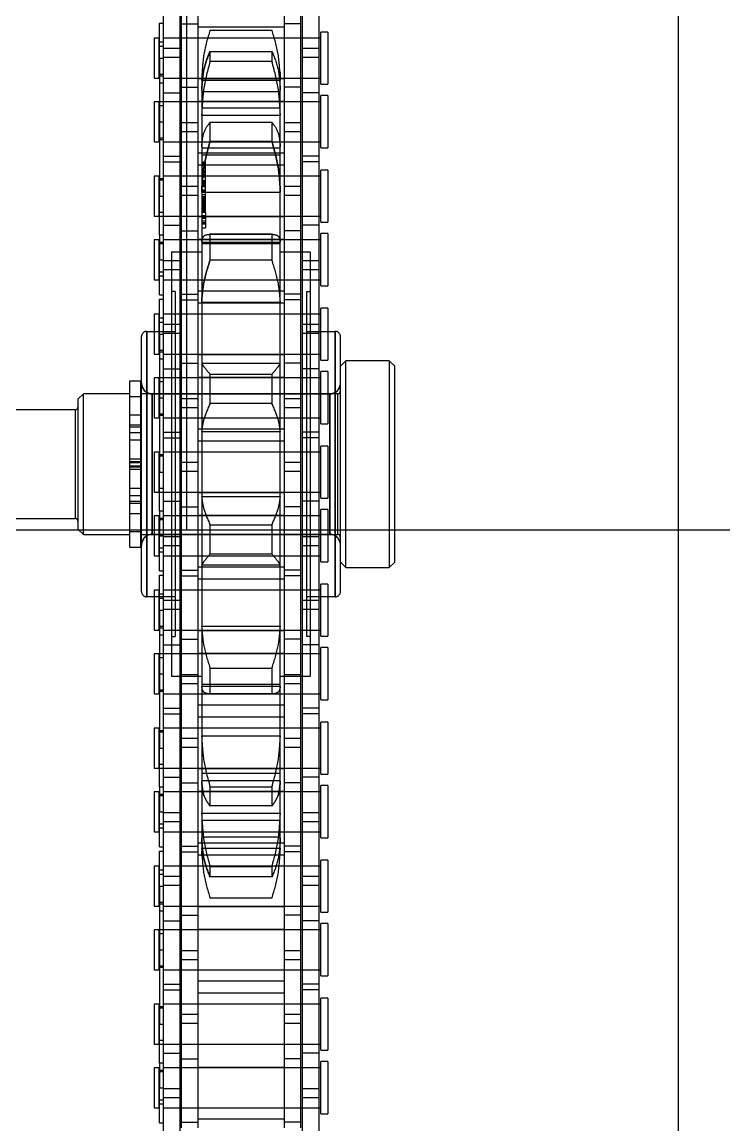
# Model space of a CAD drawing. Header units: metres. Extents: x 0 to 63075, y 0 to 44550.
# Drawn here: x 14115.2 to 14179.8, y 27568.7 to 27670.2 of the extents above; entities that cross this region are included whole.
import ezdxf

# ---------------------------------------------------------------- set-up
doc = ezdxf.new("R2010")
doc.units = ezdxf.units.M
doc.header["$LTSCALE"] = 75
doc.linetypes.add('HIDDEN2', pattern=[4.7625, 3.175, -1.5875])
for name, color, linetype in [('SDM', 7, 'Continuous'), ('SL1', 8, 'Continuous'), ('SL4', 4, 'Continuous'), ('ST1', 7, 'HIDDEN2')]:
    doc.layers.add(name, color=color, linetype=linetype)

# ---------------------------------------------------------------- blocks, each defined once
blk = doc.blocks.new('A$Cf5d57027')
at = {"layer": 'SL1'}
for p, q in [((5870.85, 5210.5), (5870.85, 5120.62)), ((5956.95, 5120.62), (5403.85, 5120.62))]:
    blk.add_line(p, q, dxfattribs=at)
blk = doc.blocks.new('A$Ca53c419a')
at = {"layer": 'SL4'}
blk.add_line((1009.76, 420.77), (2334.74, 420.77), dxfattribs=at)
at = {"layer": 'ST1'}
for p, q in [((1223.92, 490.5), (1223.92, 476.25)), ((1233.92, 476.25), (1233.92, 490.5)), ((1233.92, 476.25), (1223.97, 476.25)), ((1222.94, 476), (1222.44, 475.5)), ((1222.44, 475.5), (1235.39, 475.5)), ((1222.44, 475.5), (1222.44, 471.25)), ((1234.89, 476), (1222.94, 476)), ((1235.39, 475.5), (1234.89, 476)), ((1235.39, 471.25), (1235.39, 475.5)), ((1236.56, 471.25), (1221.28, 471.25)), ((1221.28, 471.25), (1221.28, 470.25)), ((1222.72, 471.25), (1222.72, 470.15)), ((1222.72, 471.25), (1222.72, 470.25)), ((1224.37, 471.25), (1224.37, 470.25)), ((1225.32, 471.25), (1225.32, 470.25)), ((1225.5, 471.25), (1225.5, 470.25)), ((1226.02, 471.25), (1226.02, 470.25)), ((1226.72, 471.25), (1226.72, 470.25)), ((1228.42, 470.25), (1228.42, 471.25)), ((1228.67, 471.25), (1228.67, 470.25)), ((1228.76, 471.25), (1228.76, 470.25)), ((1229.08, 471.25), (1229.08, 470.25)), ((1229.17, 471.25), (1229.17, 470.25)), ((1229.42, 471.25), (1229.42, 470.25)), ((1231.12, 470.25), (1231.12, 471.25)), ((1231.82, 471.25), (1231.82, 470.25)), ((1232.34, 471.25), (1232.34, 470.25)), ((1232.52, 471.25), (1232.52, 470.25)), ((1233.47, 471.25), (1233.47, 470.25)), ((1235.12, 470.15), (1235.12, 471.25)), ((1235.12, 470.25), (1235.12, 471.25)), ((1236.56, 470.25), (1236.56, 471.25)), ((1217.19, 470.15), (1240.65, 470.15)), ((1236.56, 470.25), (1221.28, 470.25)), ((1222.44, 470.15), (1222.44, 452.11)), ((1235.39, 452.11), (1235.39, 470.15)), ((1173.37, 469), (1169.68, 469)), ((1169.68, 469), (1169.68, 468.53)), ((1173.37, 468.53), (1173.37, 469)), ((1179.22, 469), (1175.53, 469)), ((1175.53, 469), (1175.53, 468.53)), ((1179.22, 468.53), (1179.22, 469)), ((1186.07, 469), (1182.38, 469)), ((1182.38, 469), (1182.38, 468.53)), ((1186.07, 468.53), (1186.07, 469)), ((1191.92, 469), (1188.23, 469)), ((1188.23, 469), (1188.23, 468.53)), ((1191.92, 468.53), (1191.92, 469)), ((1198.77, 469), (1195.08, 469)), ((1195.08, 469), (1195.08, 468.53)), ((1198.77, 468.53), (1198.77, 469)), ((1204.62, 469), (1200.93, 469)), ((1200.93, 469), (1200.93, 468.53)), ((1204.62, 468.53), (1204.62, 469)), ((1211.47, 469), (1207.78, 469)), ((1207.78, 469), (1207.78, 468.53)), ((1211.47, 468.53), (1211.47, 469)), ((1217.32, 469), (1213.63, 469)), ((1213.63, 469), (1213.63, 468.53)), ((1216.7, 467.06), (1216.7, 469.66)), ((1216.7, 469.66), (1241.13, 469.66)), ((1241.13, 469.66), (1216.7, 469.66)), ((1217.32, 468.53), (1217.32, 469)), ((1224.17, 469), (1220.48, 469)), ((1220.48, 469), (1220.48, 468.53)), ((1222.44, 469.17), (1222.44, 452.83)), ((1235.37, 469.17), (1222.47, 469.17)), ((1222.47, 469.17), (1222.47, 452.83)), ((1222.47, 469.17), (1235.37, 469.17)), ((1224.17, 468.53), (1224.17, 469)), ((1230.02, 469), (1226.33, 469)), ((1226.33, 469), (1226.33, 468.53)), ((1230.02, 468.53), (1230.02, 469)), ((1236.87, 469), (1233.18, 469)), ((1233.18, 469), (1233.18, 468.53)), ((1235.37, 452.83), (1235.37, 469.17)), ((1235.39, 452.83), (1235.39, 469.17)), ((1236.87, 468.53), (1236.87, 469)), ((1242.72, 469), (1239.03, 469)), ((1239.03, 469), (1239.03, 468.53)), ((1241.13, 469.66), (1241.13, 467.06)), ((1242.72, 468.53), (1242.72, 469)), ((1249.57, 469), (1245.88, 469)), ((1245.88, 469), (1245.88, 468.53)), ((1249.57, 468.53), (1249.57, 469)), ((1255.42, 469), (1251.73, 469)), ((1251.73, 469), (1251.73, 468.53)), ((1255.42, 468.53), (1255.42, 469)), ((1262.27, 469), (1258.58, 469)), ((1258.58, 469), (1258.58, 468.53)), ((1262.27, 468.53), (1262.27, 469)), ((1268.12, 469), (1264.43, 469)), ((1264.43, 469), (1264.43, 468.53)), ((1268.12, 468.53), (1268.12, 469)), ((1170.6, 468.16), (1161.5, 468.16)), ((1168.3, 468.49), (1168.3, 468.16)), ((1168.3, 468.49), (1171.53, 468.49)), ((1169.68, 468.53), (1173.37, 468.53)), ((1169.68, 468.16), (1169.68, 466.64)), ((1169.68, 468.16), (1169.68, 453.66)), ((1170.05, 468.53), (1170.05, 468.16)), ((1170.42, 468.49), (1170.42, 468.16)), ((1171.46, 468.16), (1170.6, 468.16)), ((1170.6, 466.64), (1170.6, 468.16)), ((1180.55, 468.16), (1171.46, 468.16)), ((1171.46, 468.16), (1171.46, 466.64)), ((1171.53, 468.49), (1171.53, 468.16)), ((1173.82, 468.49), (1171.53, 468.49)), ((1173, 468.16), (1173, 468.53)), ((1173.15, 468.49), (1173.15, 468.16)), ((1173.37, 466.64), (1173.37, 468.16)), ((1173.37, 453.66), (1173.37, 468.16)), ((1173.82, 468.49), (1177.38, 468.49)), ((1173.82, 468.49), (1173.82, 468.16)), ((1174.7, 468.16), (1174.7, 466.64)), ((1175.53, 468.53), (1179.22, 468.53)), ((1175.53, 468.49), (1175.53, 466.64)), ((1175.53, 468.16), (1175.53, 453.66)), ((1175.9, 468.53), (1175.9, 468.16)), ((1177.38, 468.49), (1177.38, 468.16)), ((1190.08, 468.49), (1177.38, 468.49)), ((1178.85, 468.16), (1178.85, 468.53)), ((1179, 468.49), (1179, 468.16)), ((1179.22, 466.64), (1179.22, 468.16)), ((1179.22, 453.66), (1179.22, 468.16)), ((1180.55, 468.16), (1180.55, 466.64)), ((1186.9, 468.16), (1180.55, 468.16)), ((1181.05, 468.16), (1181.05, 466.64)), ((1182.38, 468.53), (1186.07, 468.53)), ((1182.38, 468.16), (1182.38, 466.64)), ((1182.38, 468.16), (1182.38, 453.66)), ((1182.61, 468.49), (1182.61, 468.16)), ((1182.75, 468.53), (1182.75, 468.16)), ((1184.23, 468.49), (1184.23, 468.16)), ((1185.7, 468.16), (1185.7, 468.53)), ((1186.07, 466.64), (1186.07, 468.49)), ((1186.07, 453.66), (1186.07, 468.16)), ((1186.9, 468.16), (1186.9, 466.64)), ((1196, 468.16), (1186.9, 468.16)), ((1187.78, 468.16), (1187.78, 468.49)), ((1188.23, 468.53), (1191.92, 468.53)), ((1188.23, 468.16), (1188.23, 466.64)), ((1188.23, 468.16), (1188.23, 453.66)), ((1188.46, 468.49), (1188.46, 468.16)), ((1188.6, 468.53), (1188.6, 468.16)), ((1190.08, 468.49), (1190.08, 468.16)), ((1190.08, 468.49), (1193.31, 468.49)), ((1190.15, 466.64), (1190.15, 468.16)), ((1191.01, 468.16), (1191.01, 466.64)), ((1191.18, 468.49), (1191.18, 468.16)), ((1191.55, 468.16), (1191.55, 468.53)), ((1191.92, 466.64), (1191.92, 468.16)), ((1191.92, 453.66), (1191.92, 468.16)), ((1193.31, 468.49), (1193.31, 468.16)), ((1193.7, 468.49), (1193.7, 468.16)), ((1193.7, 468.49), (1196.93, 468.49)), ((1195.08, 468.53), (1198.77, 468.53)), ((1195.08, 468.16), (1195.08, 466.64)), ((1195.08, 468.16), (1195.08, 453.66)), ((1195.45, 468.53), (1195.45, 468.16)), ((1195.82, 468.49), (1195.82, 468.16)), ((1196.86, 468.16), (1196, 468.16)), ((1196, 466.64), (1196, 468.16)), ((1205.95, 468.16), (1196.86, 468.16)), ((1196.86, 468.16), (1196.86, 466.64)), ((1196.93, 468.49), (1196.93, 468.16)), ((1199.22, 468.49), (1196.93, 468.49)), ((1198.4, 468.16), (1198.4, 468.53)), ((1198.55, 468.49), (1198.55, 468.16)), ((1198.77, 466.64), (1198.77, 468.16)), ((1198.77, 453.66), (1198.77, 468.16)), ((1199.22, 468.49), (1202.78, 468.49)), ((1199.22, 468.49), (1199.22, 468.16)), ((1200.1, 468.16), (1200.1, 466.64)), ((1200.93, 468.53), (1204.62, 468.53)), ((1200.93, 468.49), (1200.93, 466.64)), ((1200.93, 468.16), (1200.93, 453.66)), ((1201.3, 468.53), (1201.3, 468.16)), ((1202.78, 468.49), (1202.78, 468.16)), ((1215.48, 468.49), (1202.78, 468.49)), ((1204.25, 468.16), (1204.25, 468.53)), ((1204.4, 468.49), (1204.4, 468.16)), ((1204.62, 466.64), (1204.62, 468.16)), ((1204.62, 453.66), (1204.62, 468.16)), ((1205.95, 468.16), (1205.95, 466.64)), ((1212.3, 468.16), (1205.95, 468.16)), ((1206.45, 468.16), (1206.45, 466.64)), ((1207.78, 468.53), (1211.47, 468.53)), ((1207.78, 468.16), (1207.78, 466.64)), ((1207.78, 468.16), (1207.78, 453.66)), ((1208.01, 468.49), (1208.01, 468.16)), ((1208.15, 468.53), (1208.15, 468.16)), ((1209.63, 468.49), (1209.63, 468.16)), ((1211.1, 468.16), (1211.1, 468.53)), ((1211.47, 466.64), (1211.47, 468.49)), ((1211.47, 453.66), (1211.47, 468.16)), ((1212.3, 468.16), (1212.3, 466.64)), ((1221.4, 468.16), (1212.3, 468.16)), ((1213.18, 468.16), (1213.18, 468.49)), ((1213.63, 468.53), (1217.32, 468.53)), ((1213.63, 468.16), (1213.63, 466.64)), ((1213.63, 468.16), (1213.63, 453.66)), ((1213.86, 468.49), (1213.86, 468.16)), ((1214, 468.53), (1214, 468.16)), ((1215.48, 468.49), (1215.48, 468.16)), ((1215.48, 468.49), (1218.71, 468.49)), ((1215.55, 466.64), (1215.55, 468.16)), ((1216.41, 468.16), (1216.41, 466.64)), ((1216.58, 468.49), (1216.58, 468.16)), ((1216.95, 468.16), (1216.95, 468.53)), ((1217.32, 466.64), (1217.32, 468.16)), ((1217.32, 453.66), (1217.32, 468.16)), ((1218.71, 468.49), (1218.71, 468.16)), ((1219.1, 468.49), (1219.1, 468.16)), ((1219.1, 468.49), (1222.33, 468.49)), ((1220.48, 468.53), (1224.17, 468.53)), ((1220.48, 468.16), (1220.48, 466.64)), ((1220.48, 468.16), (1220.48, 453.66)), ((1220.85, 468.53), (1220.85, 468.16)), ((1221.22, 468.49), (1221.22, 468.16)), ((1222.26, 468.16), (1221.4, 468.16)), ((1221.4, 466.64), (1221.4, 468.16)), ((1231.35, 468.16), (1222.26, 468.16)), ((1222.26, 468.16), (1222.26, 466.64)), ((1222.33, 468.49), (1222.33, 468.16)), ((1224.62, 468.49), (1222.33, 468.49)), ((1223.8, 468.16), (1223.8, 468.53)), ((1223.95, 468.49), (1223.95, 468.16)), ((1224.17, 466.64), (1224.17, 468.16)), ((1224.17, 453.66), (1224.17, 468.16)), ((1224.62, 468.49), (1228.18, 468.49)), ((1224.62, 468.49), (1224.62, 468.16)), ((1225.5, 468.16), (1225.5, 466.64)), ((1226.33, 468.53), (1230.02, 468.53)), ((1226.33, 468.49), (1226.33, 466.64)), ((1226.33, 468.16), (1226.33, 453.66)), ((1226.7, 468.53), (1226.7, 468.16)), ((1228.18, 468.49), (1228.18, 468.16)), ((1240.88, 468.49), (1228.18, 468.49)), ((1229.65, 468.16), (1229.65, 468.53)), ((1229.8, 468.49), (1229.8, 468.16)), ((1230.02, 466.64), (1230.02, 468.16)), ((1230.02, 453.66), (1230.02, 468.16)), ((1231.35, 468.16), (1231.35, 466.64)), ((1237.7, 468.16), (1231.35, 468.16)), ((1231.85, 468.16), (1231.85, 466.64)), ((1233.18, 468.53), (1236.87, 468.53)), ((1233.18, 468.16), (1233.18, 466.64)), ((1233.18, 468.16), (1233.18, 453.66)), ((1233.41, 468.49), (1233.41, 468.16)), ((1233.55, 468.53), (1233.55, 468.16)), ((1235.03, 468.49), (1235.03, 468.16)), ((1236.5, 468.16), (1236.5, 468.53)), ((1236.87, 466.64), (1236.87, 468.49)), ((1236.87, 453.66), (1236.87, 468.16)), ((1237.7, 468.16), (1237.7, 466.64)), ((1246.8, 468.16), (1237.7, 468.16)), ((1238.58, 468.16), (1238.58, 468.49)), ((1239.03, 468.53), (1242.72, 468.53)), ((1239.03, 468.16), (1239.03, 466.64)), ((1239.03, 468.16), (1239.03, 453.66)), ((1239.26, 468.49), (1239.26, 468.16)), ((1239.4, 468.53), (1239.4, 468.16)), ((1240.88, 468.49), (1240.88, 468.16)), ((1240.88, 468.49), (1244.11, 468.49)), ((1240.95, 466.64), (1240.95, 468.16)), ((1241.81, 468.16), (1241.81, 466.64)), ((1241.98, 468.49), (1241.98, 468.16)), ((1242.35, 468.16), (1242.35, 468.53)), ((1242.72, 466.64), (1242.72, 468.16)), ((1242.72, 453.66), (1242.72, 468.16)), ((1244.11, 468.49), (1244.11, 468.16)), ((1244.5, 468.49), (1244.5, 468.16)), ((1244.5, 468.49), (1247.73, 468.49)), ((1245.88, 468.53), (1249.57, 468.53)), ((1245.88, 468.16), (1245.88, 466.64)), ((1245.88, 468.16), (1245.88, 453.66)), ((1246.25, 468.53), (1246.25, 468.16)), ((1246.62, 468.49), (1246.62, 468.16)), ((1247.66, 468.16), (1246.8, 468.16)), ((1246.8, 466.64), (1246.8, 468.16)), ((1256.75, 468.16), (1247.66, 468.16)), ((1247.66, 468.16), (1247.66, 466.64)), ((1247.73, 468.49), (1247.73, 468.16)), ((1250.02, 468.49), (1247.73, 468.49)), ((1249.2, 468.16), (1249.2, 468.53)), ((1249.35, 468.49), (1249.35, 468.16)), ((1249.57, 466.64), (1249.57, 468.16)), ((1249.57, 453.66), (1249.57, 468.16)), ((1250.02, 468.49), (1253.58, 468.49)), ((1250.02, 468.49), (1250.02, 468.16)), ((1250.9, 468.16), (1250.9, 466.64)), ((1251.73, 468.53), (1255.42, 468.53)), ((1251.73, 468.49), (1251.73, 466.64)), ((1251.73, 468.16), (1251.73, 453.66)), ((1252.1, 468.53), (1252.1, 468.16)), ((1253.58, 468.49), (1253.58, 468.16)), ((1266.28, 468.49), (1253.58, 468.49)), ((1255.05, 468.16), (1255.05, 468.53)), ((1255.2, 468.49), (1255.2, 468.16)), ((1255.42, 466.64), (1255.42, 468.16)), ((1255.42, 453.66), (1255.42, 468.16)), ((1256.75, 468.16), (1256.75, 466.64)), ((1263.1, 468.16), (1256.75, 468.16)), ((1257.25, 468.16), (1257.25, 466.64)), ((1258.58, 468.53), (1262.27, 468.53)), ((1258.58, 468.16), (1258.58, 466.64)), ((1258.58, 468.16), (1258.58, 453.66)), ((1258.81, 468.49), (1258.81, 468.16)), ((1258.95, 468.53), (1258.95, 468.16)), ((1260.43, 468.49), (1260.43, 468.16)), ((1261.9, 468.16), (1261.9, 468.53)), ((1262.27, 466.64), (1262.27, 468.49)), ((1262.27, 453.66), (1262.27, 468.16)), ((1263.1, 468.16), (1263.1, 466.64)), ((1272.2, 468.16), (1263.1, 468.16)), ((1263.98, 468.16), (1263.98, 468.49)), ((1264.43, 468.53), (1268.12, 468.53)), ((1264.43, 468.16), (1264.43, 466.64)), ((1264.43, 468.16), (1264.43, 453.66)), ((1264.66, 468.49), (1264.66, 468.16)), ((1264.8, 468.53), (1264.8, 468.16)), ((1266.28, 468.49), (1266.28, 468.16)), ((1266.28, 468.49), (1269.51, 468.49)), ((1266.35, 466.64), (1266.35, 468.16)), ((1267.21, 468.16), (1267.21, 466.64)), ((1267.38, 468.49), (1267.38, 468.16)), ((1267.75, 468.16), (1267.75, 468.53)), ((1268.12, 466.64), (1268.12, 468.16)), ((1268.12, 453.66), (1268.12, 468.16)), ((1269.51, 468.49), (1269.51, 468.16)), ((1248.46, 467.38), (1209.38, 467.38)), ((1209.38, 464.61), (1209.38, 467.38)), ((1213.04, 467.38), (1213.04, 467.06)), ((1244.8, 467.06), (1213.04, 467.06)), ((1244.8, 467.06), (1244.8, 467.38)), ((1248.46, 467.38), (1248.46, 464.61)), ((1170.6, 466.64), (1161.5, 466.64)), ((1174.2, 466.49), (1167.85, 466.49)), ((1168.35, 466.49), (1168.35, 464.97)), ((1169.68, 466.49), (1169.68, 464.97)), ((1171.46, 466.64), (1170.6, 466.64)), ((1180.55, 466.64), (1171.46, 466.64)), ((1173.37, 464.97), (1173.37, 466.49)), ((1174.2, 466.49), (1174.2, 464.97)), ((1183.3, 466.49), (1174.2, 466.49)), ((1175.53, 466.49), (1175.53, 464.97)), ((1177.45, 464.97), (1177.45, 466.49)), ((1178.31, 466.49), (1178.31, 464.97)), ((1179.22, 464.97), (1179.22, 466.49)), ((1186.9, 466.64), (1180.55, 466.64)), ((1182.38, 466.49), (1182.38, 464.97)), ((1184.16, 466.49), (1183.3, 466.49)), ((1183.3, 464.97), (1183.3, 466.49)), ((1193.25, 466.49), (1184.16, 466.49)), ((1184.16, 466.49), (1184.16, 464.97)), ((1186.07, 464.97), (1186.07, 466.49)), ((1196, 466.64), (1186.9, 466.64)), ((1187.4, 466.49), (1187.4, 464.97)), ((1188.23, 466.49), (1188.23, 464.97)), ((1191.92, 464.97), (1191.92, 466.49)), ((1193.25, 466.49), (1193.25, 464.97)), ((1199.6, 466.49), (1193.25, 466.49)), ((1193.75, 466.49), (1193.75, 464.97)), ((1195.08, 466.49), (1195.08, 464.97)), ((1196.86, 466.64), (1196, 466.64)), ((1205.95, 466.64), (1196.86, 466.64)), ((1198.77, 464.97), (1198.77, 466.49)), ((1199.6, 466.49), (1199.6, 464.97)), ((1208.7, 466.49), (1199.6, 466.49)), ((1200.93, 466.49), (1200.93, 464.97)), ((1202.85, 464.97), (1202.85, 466.49)), ((1203.71, 466.49), (1203.71, 464.97)), ((1204.62, 464.97), (1204.62, 466.49)), ((1212.3, 466.64), (1205.95, 466.64)), ((1207.78, 466.49), (1207.78, 464.97)), ((1209.56, 466.49), (1208.7, 466.49)), ((1208.7, 464.97), (1208.7, 466.49)), ((1218.65, 466.49), (1209.56, 466.49)), ((1209.56, 466.49), (1209.56, 464.97)), ((1211.47, 464.97), (1211.47, 466.49)), ((1221.4, 466.64), (1212.3, 466.64)), ((1212.8, 466.49), (1212.8, 464.97)), ((1213.63, 466.49), (1213.63, 464.97)), ((1217.32, 464.97), (1217.32, 466.49)), ((1218.65, 466.49), (1218.65, 464.97)), ((1225, 466.49), (1218.65, 466.49)), ((1219.15, 466.49), (1219.15, 464.97)), ((1220.48, 466.49), (1220.48, 464.97)), ((1222.26, 466.64), (1221.4, 466.64)), ((1231.35, 466.64), (1222.26, 466.64)), ((1224.17, 464.97), (1224.17, 466.49)), ((1225, 466.49), (1225, 464.97)), ((1234.1, 466.49), (1225, 466.49)), ((1226.33, 466.49), (1226.33, 464.97)), ((1228.25, 464.97), (1228.25, 466.49)), ((1229.11, 466.49), (1229.11, 464.97)), ((1230.02, 464.97), (1230.02, 466.49)), ((1237.7, 466.64), (1231.35, 466.64)), ((1233.18, 466.49), (1233.18, 464.97)), ((1234.96, 466.49), (1234.1, 466.49)), ((1234.1, 464.97), (1234.1, 466.49)), ((1244.05, 466.49), (1234.96, 466.49)), ((1234.96, 466.49), (1234.96, 464.97)), ((1236.87, 464.97), (1236.87, 466.49)), ((1246.8, 466.64), (1237.7, 466.64)), ((1238.2, 466.49), (1238.2, 464.97)), ((1239.03, 466.49), (1239.03, 464.97)), ((1242.72, 464.97), (1242.72, 466.49)), ((1244.05, 466.49), (1244.05, 464.97)), ((1250.4, 466.49), (1244.05, 466.49)), ((1244.55, 466.49), (1244.55, 464.97)), ((1245.88, 466.49), (1245.88, 464.97)), ((1247.66, 466.64), (1246.8, 466.64)), ((1256.75, 466.64), (1247.66, 466.64)), ((1249.57, 464.97), (1249.57, 466.49)), ((1250.4, 466.49), (1250.4, 464.97)), ((1259.5, 466.49), (1250.4, 466.49)), ((1251.73, 466.49), (1251.73, 464.97)), ((1253.65, 464.97), (1253.65, 466.49)), ((1254.51, 466.49), (1254.51, 464.97)), ((1255.42, 464.97), (1255.42, 466.49)), ((1263.1, 466.64), (1256.75, 466.64)), ((1258.58, 466.49), (1258.58, 464.97)), ((1260.36, 466.49), (1259.5, 466.49)), ((1259.5, 464.97), (1259.5, 466.49)), ((1269.45, 466.49), (1260.36, 466.49)), ((1260.36, 466.49), (1260.36, 464.97)), ((1262.27, 464.97), (1262.27, 466.49)), ((1272.2, 466.64), (1263.1, 466.64)), ((1263.6, 466.49), (1263.6, 464.97)), ((1264.43, 466.49), (1264.43, 464.97)), ((1268.12, 464.97), (1268.12, 466.49)), ((1269.45, 466.49), (1269.45, 464.97)), ((1275.8, 466.49), (1269.45, 466.49)), ((1174.2, 464.97), (1167.85, 464.97)), ((1168.64, 457.04), (1168.64, 464.97)), ((1169.68, 464.97), (1169.68, 457.04)), ((1173.37, 457.04), (1173.37, 464.97)), ((1173.42, 464.97), (1173.42, 457.04)), ((1183.3, 464.97), (1174.2, 464.97)), ((1175.49, 457.04), (1175.49, 464.97)), ((1175.53, 464.97), (1175.53, 457.04)), ((1179.22, 457.04), (1179.22, 464.97)), ((1180.27, 464.97), (1180.27, 457.04)), ((1181.34, 457.04), (1181.34, 464.97)), ((1182.38, 464.97), (1182.38, 457.04)), ((1184.16, 464.97), (1183.3, 464.97)), ((1193.25, 464.97), (1184.16, 464.97)), ((1186.07, 457.04), (1186.07, 464.97)), ((1186.12, 464.97), (1186.12, 457.04)), ((1188.19, 457.04), (1188.19, 464.97)), ((1188.23, 464.97), (1188.23, 457.04)), ((1191.92, 457.04), (1191.92, 464.97)), ((1192.97, 464.97), (1192.97, 457.04)), ((1199.6, 464.97), (1193.25, 464.97)), ((1194.04, 457.04), (1194.04, 464.97)), ((1195.08, 464.97), (1195.08, 457.04)), ((1198.77, 457.04), (1198.77, 464.97)), ((1198.82, 464.97), (1198.82, 457.04)), ((1208.7, 464.97), (1199.6, 464.97)), ((1200.89, 457.04), (1200.89, 464.97)), ((1200.93, 464.97), (1200.93, 457.04)), ((1204.62, 457.04), (1204.62, 464.97)), ((1205.67, 464.97), (1205.67, 457.04)), ((1206.74, 457.04), (1206.74, 464.97)), ((1207.78, 464.97), (1207.78, 457.04)), ((1209.56, 464.97), (1208.7, 464.97)), ((1218.65, 464.97), (1209.56, 464.97)), ((1211.47, 457.04), (1211.47, 464.97)), ((1211.52, 464.97), (1211.52, 457.04)), ((1213.59, 457.04), (1213.59, 464.97)), ((1213.63, 464.97), (1213.63, 457.04)), ((1217.32, 457.04), (1217.32, 464.97)), ((1218.37, 464.97), (1218.37, 457.04)), ((1225, 464.97), (1218.65, 464.97)), ((1219.44, 457.04), (1219.44, 464.97)), ((1220.48, 464.97), (1220.48, 457.04)), ((1224.17, 457.04), (1224.17, 464.97)), ((1224.22, 464.97), (1224.22, 457.04)), ((1234.1, 464.97), (1225, 464.97)), ((1226.29, 457.04), (1226.29, 464.97)), ((1226.33, 464.97), (1226.33, 457.04)), ((1230.02, 457.04), (1230.02, 464.97)), ((1231.07, 464.97), (1231.07, 457.04)), ((1232.14, 457.04), (1232.14, 464.97)), ((1233.18, 464.97), (1233.18, 457.04)), ((1234.96, 464.97), (1234.1, 464.97)), ((1244.05, 464.97), (1234.96, 464.97)), ((1236.87, 457.04), (1236.87, 464.97)), ((1236.92, 464.97), (1236.92, 457.04)), ((1238.99, 457.04), (1238.99, 464.97)), ((1239.03, 464.97), (1239.03, 457.04)), ((1242.72, 457.04), (1242.72, 464.97)), ((1243.77, 464.97), (1243.77, 457.04)), ((1250.4, 464.97), (1244.05, 464.97)), ((1244.84, 457.04), (1244.84, 464.97)), ((1245.88, 464.97), (1245.88, 457.04)), ((1249.57, 457.04), (1249.57, 464.97)), ((1249.62, 464.97), (1249.62, 457.04)), ((1259.5, 464.97), (1250.4, 464.97)), ((1251.69, 457.04), (1251.69, 464.97)), ((1251.73, 464.97), (1251.73, 457.04)), ((1255.42, 457.04), (1255.42, 464.97)), ((1256.47, 464.97), (1256.47, 457.04)), ((1257.54, 457.04), (1257.54, 464.97)), ((1258.58, 464.97), (1258.58, 457.04)), ((1260.36, 464.97), (1259.5, 464.97)), ((1269.45, 464.97), (1260.36, 464.97)), ((1262.27, 457.04), (1262.27, 464.97)), ((1262.32, 464.97), (1262.32, 457.04)), ((1264.39, 457.04), (1264.39, 464.97)), ((1264.43, 464.97), (1264.43, 457.04)), ((1268.12, 457.04), (1268.12, 464.97)), ((1269.17, 464.97), (1269.17, 457.04)), ((1275.8, 464.97), (1269.45, 464.97)), ((1192.83, 464.6), (1193.31, 464.61)), ((1193.45, 464.61), (1193.31, 464.61)), ((1193.58, 464.61), (1193.45, 464.61)), ((1193.45, 464.61), (1193.58, 464.61)), ((1193.58, 464.61), (1193.58, 457.39)), ((1194.51, 464.61), (1193.58, 464.61)), ((1196.67, 464.61), (1194.51, 464.61)), ((1194.62, 464.61), (1194.62, 457.39)), ((1196.12, 457.39), (1196.12, 464.61)), ((1196.8, 464.61), (1196.67, 464.61)), ((1196.67, 464.61), (1196.8, 464.61)), ((1196.8, 464.61), (1196.8, 457.39)), ((1199.72, 464.61), (1196.8, 464.61)), ((1203.79, 464.61), (1199.72, 464.61)), ((1199.8, 464.61), (1199.8, 457.39)), ((1200.46, 457.39), (1200.46, 464.61)), ((1203.9, 464.61), (1203.79, 464.61)), ((1203.79, 464.61), (1203.9, 464.61)), ((1203.9, 464.61), (1203.9, 457.39)), ((1208.45, 464.61), (1203.9, 464.61)), ((1207.77, 463.9), (1207.77, 458.1)), ((1213.93, 464.61), (1208.45, 464.61)), ((1208.48, 464.61), (1208.48, 457.39)), ((1208.63, 457.39), (1208.63, 464.61)), ((1214.02, 464.61), (1213.93, 464.61)), ((1213.93, 464.61), (1214.02, 464.61)), ((1214.02, 464.61), (1214.02, 457.39)), ((1219.64, 464.61), (1214.02, 464.61)), ((1225.88, 464.61), (1219.64, 464.61)), ((1219.64, 464.61), (1219.64, 457.39)), ((1219.64, 464.61), (1219.64, 464.61)), ((1219.64, 464.61), (1219.64, 464.61)), ((1225.93, 464.61), (1225.88, 464.61)), ((1225.88, 464.61), (1225.93, 464.61)), ((1225.93, 464.61), (1225.93, 457.39)), ((1231.91, 464.61), (1225.93, 464.61)), ((1231.91, 464.61), (1231.91, 457.39)), ((1231.96, 464.61), (1231.91, 464.61)), ((1231.91, 464.61), (1231.96, 464.61)), ((1238.2, 464.61), (1231.96, 464.61)), ((1238.2, 464.61), (1238.2, 464.61)), ((1238.2, 464.61), (1238.2, 457.39)), ((1243.82, 464.61), (1238.2, 464.61)), ((1238.2, 464.61), (1238.2, 464.61)), ((1243.82, 464.61), (1243.82, 457.39)), ((1243.91, 464.61), (1243.82, 464.61)), ((1243.82, 464.61), (1243.91, 464.61)), ((1249.39, 464.61), (1243.91, 464.61)), ((1249.21, 464.61), (1249.21, 457.39)), ((1249.36, 464.61), (1249.36, 457.39)), ((1253.94, 464.61), (1249.39, 464.61)), ((1250.07, 458.1), (1250.07, 463.9)), ((1250.68, 464.61), (1250.68, 464.27)), ((1251.52, 464.27), (1250.68, 464.27)), ((1251.02, 464.61), (1251.02, 464.27)), ((1251.12, 464.27), (1251.12, 464.61)), ((1251.29, 464.27), (1251.29, 464.61)), ((1251.52, 464.27), (1251.52, 464.61)), ((1251.67, 464.27), (1251.52, 464.27)), ((1251.62, 464.27), (1251.62, 464.61)), ((1251.67, 464.27), (1251.67, 464.61)), ((1252.09, 464.27), (1251.67, 464.27)), ((1251.76, 464.27), (1251.76, 464.61)), ((1252.09, 464.27), (1252.09, 464.61)), ((1252.09, 464.27), (1254.52, 464.27)), ((1252.15, 464.27), (1252.15, 464.61)), ((1252.15, 464.61), (1252.15, 464.27)), ((1252.2, 464.27), (1252.2, 464.61)), ((1252.21, 464.27), (1252.21, 464.61)), ((1252.21, 464.27), (1252.21, 464.61)), ((1252.27, 464.27), (1252.27, 464.61)), ((1252.35, 464.27), (1252.35, 464.61)), ((1252.35, 464.27), (1252.35, 464.61)), ((1252.38, 464.27), (1252.38, 464.61)), ((1252.46, 464.27), (1252.46, 464.61)), ((1252.46, 464.61), (1252.46, 464.27)), ((1252.47, 464.27), (1252.47, 464.61)), ((1252.48, 464.27), (1252.48, 464.61)), ((1252.58, 464.27), (1252.58, 464.61)), ((1252.6, 464.27), (1252.6, 464.61)), ((1252.6, 464.27), (1252.6, 464.61)), ((1252.67, 464.27), (1252.67, 464.61)), ((1252.77, 464.27), (1252.77, 464.61)), ((1252.85, 464.27), (1252.85, 464.61)), ((1252.93, 464.27), (1252.93, 464.61)), ((1252.98, 464.27), (1252.98, 464.61)), ((1253.08, 464.27), (1253.08, 464.61)), ((1253.11, 464.27), (1253.11, 464.61)), ((1253.12, 464.27), (1253.12, 464.61)), ((1253.15, 464.27), (1253.15, 464.61)), ((1253.19, 464.27), (1253.19, 464.61)), ((1253.22, 464.27), (1253.22, 464.61)), ((1253.23, 464.27), (1253.23, 464.61)), ((1253.25, 464.27), (1253.25, 464.61)), ((1253.25, 464.27), (1253.25, 464.61)), ((1253.34, 464.27), (1253.34, 464.61)), ((1253.36, 464.27), (1253.36, 464.61)), ((1253.37, 464.27), (1253.37, 464.61)), ((1253.39, 464.27), (1253.39, 464.61)), ((1253.4, 464.27), (1253.4, 464.61)), ((1253.53, 464.27), (1253.53, 464.61)), ((1253.69, 464.27), (1253.69, 464.61)), ((1253.94, 464.61), (1253.94, 457.39)), ((1254.05, 464.61), (1253.94, 464.61)), ((1253.94, 464.61), (1254.05, 464.61)), ((1254.03, 464.27), (1254.03, 464.61)), ((1258.12, 464.61), (1254.05, 464.61)), ((1254.08, 464.27), (1254.08, 464.61)), ((1254.14, 464.27), (1254.14, 464.61)), ((1254.44, 464.27), (1254.44, 464.61)), ((1254.48, 464.27), (1254.48, 464.61)), ((1254.5, 464.27), (1254.5, 464.61)), ((1254.52, 464.27), (1254.52, 464.61)), ((1254.52, 464.27), (1254.91, 464.27)), ((1254.63, 464.27), (1254.63, 464.61)), ((1254.67, 464.27), (1254.67, 464.61)), ((1254.75, 464.27), (1254.75, 464.61)), ((1254.81, 464.27), (1254.81, 464.61)), ((1254.86, 464.27), (1254.86, 464.61)), ((1254.88, 464.27), (1254.88, 464.61)), ((1254.9, 464.27), (1254.9, 464.61)), ((1254.91, 464.27), (1254.91, 464.61)), ((1254.91, 464.27), (1255.75, 464.27)), ((1254.98, 464.27), (1254.98, 464.61)), ((1255, 464.27), (1255, 464.61)), ((1255.34, 464.27), (1255.34, 464.61)), ((1255.36, 464.27), (1255.36, 464.61)), ((1255.41, 464.27), (1255.41, 464.61)), ((1255.45, 464.27), (1255.45, 464.61)), ((1255.5, 464.27), (1255.5, 464.61)), ((1255.62, 464.27), (1255.62, 464.61)), ((1255.75, 464.27), (1255.75, 464.61)), ((1255.75, 464.27), (1256.04, 464.27)), ((1255.85, 464.27), (1255.85, 464.61)), ((1255.87, 464.27), (1255.87, 464.61)), ((1256.04, 464.27), (1256.12, 464.27)), ((1256.12, 464.27), (1256.12, 464.61)), ((1256.12, 464.27), (1256.45, 464.27)), ((1256.36, 464.27), (1256.36, 464.61)), ((1256.45, 464.27), (1256.45, 464.61)), ((1256.45, 464.27), (1256.48, 464.27)), ((1256.48, 464.27), (1256.48, 464.61)), ((1256.48, 464.27), (1256.69, 464.27)), ((1256.52, 464.27), (1256.52, 464.61)), ((1256.56, 464.27), (1256.56, 464.61)), ((1256.68, 464.27), (1256.68, 464.61)), ((1256.69, 464.27), (1256.69, 464.61)), ((1256.69, 464.27), (1256.72, 464.27)), ((1256.71, 464.27), (1256.71, 464.61)), ((1256.72, 464.27), (1256.72, 464.61)), ((1257.38, 464.61), (1257.38, 457.39)), ((1258.04, 464.61), (1258.04, 457.39)), ((1261.04, 464.61), (1258.12, 464.61)), ((1261.04, 464.61), (1261.04, 457.39)), ((1261.17, 464.61), (1261.04, 464.61)), ((1261.04, 464.61), (1261.17, 464.61)), ((1263.33, 464.61), (1261.17, 464.61)), ((1261.72, 464.61), (1261.72, 457.39)), ((1263.22, 464.61), (1263.22, 457.39)), ((1264.26, 464.61), (1263.33, 464.61)), ((1264.26, 464.61), (1264.26, 457.39)), ((1264.39, 464.61), (1264.26, 464.61)), ((1264.26, 464.61), (1264.39, 464.61)), ((1264.53, 464.61), (1264.39, 464.61)), ((1188.98, 463.84), (1189, 463.84)), ((1188.98, 458.16), (1188.98, 463.84)), ((1189, 463.84), (1189, 458.16)), ((1190.94, 463.84), (1191.88, 463.84)), ((1190.94, 458.16), (1190.94, 463.84)), ((1191.88, 463.84), (1191.88, 458.16)), ((1197.46, 463.84), (1199.22, 463.84)), ((1197.46, 458.16), (1197.46, 463.84)), ((1199.22, 463.84), (1199.22, 458.16)), ((1207.77, 463.84), (1210.15, 463.84)), ((1207.77, 458.16), (1207.77, 463.84)), ((1210.15, 463.84), (1210.15, 458.16)), ((1220.64, 463.84), (1223.34, 463.84)), ((1220.64, 458.16), (1220.64, 463.84)), ((1223.34, 463.84), (1223.34, 458.16)), ((1234.5, 458.16), (1234.5, 463.84)), ((1234.5, 463.84), (1237.2, 463.84)), ((1237.2, 463.84), (1237.2, 458.16)), ((1247.69, 463.84), (1250.07, 463.84)), ((1247.69, 458.16), (1247.69, 463.84)), ((1250.07, 463.84), (1250.07, 458.16)), ((1258.62, 463.84), (1260.38, 463.84)), ((1258.62, 458.16), (1258.62, 463.84)), ((1260.38, 463.84), (1260.38, 458.16)), ((1265.96, 463.84), (1266.9, 463.84)), ((1265.96, 458.16), (1265.96, 463.84)), ((1266.9, 463.84), (1266.9, 458.16)), ((1268.84, 458.16), (1268.84, 463.84)), ((1268.84, 463.84), (1268.86, 463.84)), ((1268.86, 463.84), (1268.86, 458.16)), ((1189, 458.16), (1188.98, 458.16)), ((1191.88, 458.16), (1190.94, 458.16)), ((1199.22, 458.16), (1197.46, 458.16)), ((1210.15, 458.16), (1207.77, 458.16)), ((1223.34, 458.16), (1220.64, 458.16)), ((1237.2, 458.16), (1234.5, 458.16)), ((1250.07, 458.16), (1247.69, 458.16)), ((1260.38, 458.16), (1258.62, 458.16)), ((1266.9, 458.16), (1265.96, 458.16)), ((1268.86, 458.16), (1268.84, 458.16)), ((1174.2, 457.04), (1167.85, 457.04)), ((1168.35, 455.52), (1168.35, 457.04)), ((1169.68, 457.04), (1169.68, 455.52)), ((1173.37, 455.52), (1173.37, 457.04)), ((1174.2, 455.52), (1174.2, 457.04)), ((1183.3, 457.04), (1174.2, 457.04)), ((1175.53, 457.04), (1175.53, 455.52)), ((1177.45, 455.52), (1177.45, 457.04)), ((1178.31, 457.04), (1178.31, 455.52)), ((1179.22, 455.52), (1179.22, 457.04)), ((1182.38, 457.04), (1182.38, 455.52)), ((1184.16, 457.04), (1183.3, 457.04)), ((1183.3, 455.52), (1183.3, 457.04)), ((1193.25, 457.04), (1184.16, 457.04)), ((1184.16, 457.04), (1184.16, 455.52)), ((1186.07, 455.52), (1186.07, 457.04)), ((1187.4, 455.52), (1187.4, 457.04)), ((1188.23, 457.04), (1188.23, 455.52)), ((1191.92, 455.52), (1191.92, 457.04)), ((1193.25, 455.52), (1193.25, 457.04)), ((1199.6, 457.04), (1193.25, 457.04)), ((1193.31, 457.39), (1193.45, 457.39)), ((1193.45, 457.39), (1193.58, 457.39)), ((1193.58, 457.39), (1193.45, 457.39)), ((1193.58, 457.39), (1194.51, 457.39)), ((1193.75, 455.52), (1193.75, 457.04)), ((1194.51, 457.39), (1196.67, 457.39)), ((1195.08, 457.04), (1195.08, 455.52)), ((1196.67, 457.39), (1196.8, 457.39)), ((1196.8, 457.39), (1196.67, 457.39)), ((1196.8, 457.39), (1199.72, 457.39)), ((1198.77, 455.52), (1198.77, 457.04)), ((1199.6, 455.52), (1199.6, 457.04)), ((1208.7, 457.04), (1199.6, 457.04)), ((1199.72, 457.39), (1203.79, 457.39)), ((1200.93, 457.04), (1200.93, 455.52)), ((1202.85, 455.52), (1202.85, 457.04)), ((1203.71, 457.04), (1203.71, 455.52)), ((1203.79, 457.39), (1203.9, 457.39)), ((1203.9, 457.39), (1203.79, 457.39)), ((1203.9, 457.39), (1208.45, 457.39)), ((1204.62, 455.52), (1204.62, 457.04)), ((1207.78, 457.04), (1207.78, 455.52)), ((1208.45, 457.39), (1213.93, 457.39)), ((1209.56, 457.04), (1208.7, 457.04)), ((1208.7, 455.52), (1208.7, 457.04)), ((1209.38, 454.63), (1209.38, 457.39)), ((1218.65, 457.04), (1209.56, 457.04)), ((1209.56, 457.04), (1209.56, 455.52)), ((1211.47, 455.52), (1211.47, 457.04)), ((1212.8, 455.52), (1212.8, 457.04)), ((1213.63, 457.04), (1213.63, 455.52)), ((1213.93, 457.39), (1214.02, 457.39)), ((1214.02, 457.39), (1213.93, 457.39)), ((1214.02, 457.39), (1219.64, 457.39)), ((1217.32, 455.52), (1217.32, 457.04)), ((1218.65, 455.52), (1218.65, 457.04)), ((1225, 457.04), (1218.65, 457.04)), ((1219.15, 455.52), (1219.15, 457.04)), ((1219.64, 457.39), (1225.88, 457.39)), ((1219.64, 457.39), (1219.64, 457.39)), ((1219.64, 457.39), (1219.64, 457.39)), ((1220.48, 457.04), (1220.48, 455.52)), ((1224.17, 455.52), (1224.17, 457.04)), ((1225, 455.52), (1225, 457.04)), ((1234.1, 457.04), (1225, 457.04)), ((1225.88, 457.39), (1225.93, 457.39)), ((1225.93, 457.39), (1225.88, 457.39)), ((1225.93, 457.39), (1231.91, 457.39)), ((1226.33, 457.04), (1226.33, 455.52)), ((1228.25, 455.52), (1228.25, 457.04)), ((1229.11, 457.04), (1229.11, 455.52)), ((1230.02, 455.52), (1230.02, 457.04)), ((1231.91, 457.39), (1231.96, 457.39)), ((1231.96, 457.39), (1231.91, 457.39)), ((1231.96, 457.39), (1238.2, 457.39)), ((1233.18, 457.04), (1233.18, 455.52)), ((1234.96, 457.04), (1234.1, 457.04)), ((1234.1, 455.52), (1234.1, 457.04)), ((1244.05, 457.04), (1234.96, 457.04)), ((1234.96, 457.04), (1234.96, 455.52)), ((1236.87, 455.52), (1236.87, 457.04)), ((1238.2, 457.39), (1238.2, 457.39)), ((1238.2, 457.39), (1243.82, 457.39)), ((1238.2, 457.39), (1238.2, 457.39)), ((1238.2, 455.52), (1238.2, 457.04)), ((1239.03, 457.04), (1239.03, 455.52)), ((1242.72, 455.52), (1242.72, 457.04)), ((1243.82, 457.39), (1243.91, 457.39)), ((1243.91, 457.39), (1243.82, 457.39)), ((1243.91, 457.39), (1249.39, 457.39)), ((1244.05, 455.52), (1244.05, 457.04)), ((1250.4, 457.04), (1244.05, 457.04)), ((1244.55, 455.52), (1244.55, 457.04)), ((1245.88, 457.04), (1245.88, 455.52)), ((1248.46, 457.39), (1248.46, 454.63)), ((1249.39, 457.39), (1253.94, 457.39)), ((1249.57, 455.52), (1249.57, 457.04)), ((1250.4, 455.52), (1250.4, 457.04)), ((1259.5, 457.04), (1250.4, 457.04)), ((1251.73, 457.04), (1251.73, 455.52)), ((1253.65, 455.52), (1253.65, 457.04)), ((1253.94, 457.39), (1254.05, 457.39)), ((1254.05, 457.39), (1253.94, 457.39)), ((1254.05, 457.39), (1258.12, 457.39)), ((1254.51, 457.04), (1254.51, 455.52)), ((1255.42, 455.52), (1255.42, 457.04)), ((1258.12, 457.39), (1261.04, 457.39)), ((1258.58, 457.04), (1258.58, 455.52)), ((1260.36, 457.04), (1259.5, 457.04)), ((1259.5, 455.52), (1259.5, 457.04)), ((1269.45, 457.04), (1260.36, 457.04)), ((1260.36, 457.04), (1260.36, 455.52)), ((1261.04, 457.39), (1261.17, 457.39)), ((1261.17, 457.39), (1261.04, 457.39)), ((1261.17, 457.39), (1263.33, 457.39)), ((1262.27, 455.52), (1262.27, 457.04)), ((1263.33, 457.39), (1264.26, 457.39)), ((1263.6, 455.52), (1263.6, 457.04)), ((1264.26, 457.39), (1264.39, 457.39)), ((1264.39, 457.39), (1264.26, 457.39)), ((1265, 457.45), (1264.39, 457.39)), ((1264.39, 457.39), (1264.53, 457.39)), ((1264.43, 457.04), (1264.43, 455.52)), ((1265.01, 457.4), (1264.53, 457.39)), ((1268.12, 455.52), (1268.12, 457.04)), ((1269.45, 455.52), (1269.45, 457.04)), ((1275.8, 457.04), (1269.45, 457.04)), ((1170.6, 455.36), (1161.5, 455.36)), ((1174.2, 455.52), (1167.85, 455.52)), ((1169.68, 455.36), (1169.68, 453.84)), ((1171.46, 455.36), (1170.6, 455.36)), ((1170.6, 453.84), (1170.6, 455.36)), ((1180.55, 455.36), (1171.46, 455.36)), ((1171.46, 455.36), (1171.46, 453.84)), ((1173.37, 453.84), (1173.37, 455.36)), ((1183.3, 455.52), (1174.2, 455.52)), ((1174.7, 453.84), (1174.7, 455.36)), ((1175.53, 455.36), (1175.53, 453.84)), ((1179.22, 453.84), (1179.22, 455.36)), ((1180.55, 453.84), (1180.55, 455.36)), ((1186.9, 455.36), (1180.55, 455.36)), ((1181.05, 453.84), (1181.05, 455.36)), ((1182.38, 455.36), (1182.38, 453.84)), ((1184.16, 455.52), (1183.3, 455.52)), ((1193.25, 455.52), (1184.16, 455.52)), ((1186.07, 453.84), (1186.07, 455.36)), ((1186.9, 453.84), (1186.9, 455.36)), ((1196, 455.36), (1186.9, 455.36)), ((1188.23, 455.36), (1188.23, 453.84)), ((1190.15, 453.84), (1190.15, 455.36)), ((1191.01, 455.36), (1191.01, 453.84)), ((1191.92, 453.84), (1191.92, 455.36)), ((1199.6, 455.52), (1193.25, 455.52)), ((1195.08, 455.36), (1195.08, 453.84)), ((1196.86, 455.36), (1196, 455.36)), ((1196, 453.84), (1196, 455.36)), ((1205.95, 455.36), (1196.86, 455.36)), ((1196.86, 455.36), (1196.86, 453.84)), ((1198.77, 453.84), (1198.77, 455.36)), ((1208.7, 455.52), (1199.6, 455.52)), ((1200.1, 453.84), (1200.1, 455.36)), ((1200.93, 455.36), (1200.93, 453.84)), ((1204.62, 453.84), (1204.62, 455.36)), ((1205.95, 453.84), (1205.95, 455.36)), ((1212.3, 455.36), (1205.95, 455.36)), ((1206.45, 453.84), (1206.45, 455.36)), ((1207.78, 455.36), (1207.78, 453.84)), ((1209.56, 455.52), (1208.7, 455.52)), ((1218.65, 455.52), (1209.56, 455.52)), ((1211.47, 453.84), (1211.47, 455.36)), ((1212.3, 453.84), (1212.3, 455.36)), ((1221.4, 455.36), (1212.3, 455.36)), ((1213.04, 454.94), (1244.8, 454.94)), ((1213.04, 454.63), (1213.04, 454.94)), ((1213.63, 455.36), (1213.63, 453.84)), ((1215.55, 453.84), (1215.55, 455.36)), ((1216.41, 455.36), (1216.41, 453.84)), ((1216.7, 452.34), (1216.7, 454.94)), ((1217.32, 453.84), (1217.32, 455.36)), ((1225, 455.52), (1218.65, 455.52)), ((1220.48, 455.36), (1220.48, 453.84)), ((1222.26, 455.36), (1221.4, 455.36)), ((1221.4, 453.84), (1221.4, 455.36)), ((1231.35, 455.36), (1222.26, 455.36)), ((1222.26, 455.36), (1222.26, 453.84)), ((1224.17, 453.84), (1224.17, 455.36)), ((1234.1, 455.52), (1225, 455.52)), ((1225.5, 453.84), (1225.5, 455.36)), ((1226.33, 455.36), (1226.33, 453.84)), ((1230.02, 453.84), (1230.02, 455.36)), ((1231.35, 453.84), (1231.35, 455.36)), ((1237.7, 455.36), (1231.35, 455.36)), ((1231.85, 453.84), (1231.85, 455.36)), ((1233.18, 455.36), (1233.18, 453.84)), ((1234.96, 455.52), (1234.1, 455.52)), ((1244.05, 455.52), (1234.96, 455.52)), ((1236.87, 453.84), (1236.87, 455.36)), ((1237.7, 453.84), (1237.7, 455.36)), ((1246.8, 455.36), (1237.7, 455.36)), ((1239.03, 455.36), (1239.03, 453.84)), ((1240.95, 453.84), (1240.95, 455.36)), ((1241.13, 454.94), (1241.13, 452.34)), ((1241.81, 455.36), (1241.81, 453.84)), ((1242.72, 453.84), (1242.72, 455.36)), ((1250.4, 455.52), (1244.05, 455.52)), ((1244.8, 454.94), (1244.8, 454.63)), ((1245.88, 455.36), (1245.88, 453.84)), ((1247.66, 455.36), (1246.8, 455.36)), ((1246.8, 453.84), (1246.8, 455.36)), ((1256.75, 455.36), (1247.66, 455.36)), ((1247.66, 455.36), (1247.66, 453.84)), ((1249.57, 453.84), (1249.57, 455.36)), ((1259.5, 455.52), (1250.4, 455.52)), ((1250.9, 453.84), (1250.9, 455.36)), ((1251.73, 455.36), (1251.73, 453.84)), ((1255.42, 453.84), (1255.42, 455.36)), ((1256.75, 453.84), (1256.75, 455.36)), ((1263.1, 455.36), (1256.75, 455.36)), ((1257.25, 453.84), (1257.25, 455.36)), ((1258.58, 455.36), (1258.58, 453.84)), ((1260.36, 455.52), (1259.5, 455.52)), ((1269.45, 455.52), (1260.36, 455.52)), ((1262.27, 453.84), (1262.27, 455.36)), ((1263.1, 453.84), (1263.1, 455.36)), ((1272.2, 455.36), (1263.1, 455.36)), ((1264.43, 455.36), (1264.43, 453.84)), ((1266.35, 453.84), (1266.35, 455.36)), ((1267.21, 455.36), (1267.21, 453.84)), ((1268.12, 453.84), (1268.12, 455.36)), ((1275.8, 455.52), (1269.45, 455.52)), ((1170.6, 453.84), (1161.5, 453.84)), ((1171.46, 453.84), (1170.6, 453.84)), ((1180.55, 453.84), (1171.46, 453.84)), ((1186.9, 453.84), (1180.55, 453.84)), ((1196, 453.84), (1186.9, 453.84)), ((1196.86, 453.84), (1196, 453.84)), ((1205.95, 453.84), (1196.86, 453.84)), ((1212.3, 453.84), (1205.95, 453.84)), ((1248.46, 454.63), (1209.38, 454.63)), ((1221.4, 453.84), (1212.3, 453.84)), ((1222.26, 453.84), (1221.4, 453.84)), ((1231.35, 453.84), (1222.26, 453.84)), ((1237.7, 453.84), (1231.35, 453.84)), ((1246.8, 453.84), (1237.7, 453.84)), ((1247.66, 453.84), (1246.8, 453.84)), ((1256.75, 453.84), (1247.66, 453.84)), ((1263.1, 453.84), (1256.75, 453.84)), ((1272.2, 453.84), (1263.1, 453.84)), ((1169.13, 453.66), (1173.93, 453.66)), ((1169.13, 453.66), (1169.13, 453)), ((1173.93, 453), (1169.13, 453)), ((1173.93, 453), (1173.93, 453.66)), ((1174.98, 453.66), (1179.78, 453.66)), ((1174.98, 453.66), (1174.98, 453)), ((1179.78, 453), (1174.98, 453)), ((1179.78, 453), (1179.78, 453.66)), ((1181.83, 453.66), (1186.63, 453.66)), ((1181.83, 453.66), (1181.83, 453)), ((1186.63, 453), (1181.83, 453)), ((1186.63, 453), (1186.63, 453.66)), ((1187.68, 453.66), (1192.48, 453.66)), ((1187.68, 453.66), (1187.68, 453)), ((1192.48, 453), (1187.68, 453)), ((1192.48, 453), (1192.48, 453.66)), ((1194.53, 453.66), (1199.33, 453.66)), ((1194.53, 453.66), (1194.53, 453)), ((1199.33, 453), (1194.53, 453)), ((1199.33, 453), (1199.33, 453.66)), ((1200.38, 453.66), (1205.18, 453.66)), ((1200.38, 453.66), (1200.38, 453)), ((1205.18, 453), (1200.38, 453)), ((1205.18, 453), (1205.18, 453.66)), ((1207.23, 453.66), (1212.03, 453.66)), ((1207.23, 453.66), (1207.23, 453)), ((1212.03, 453), (1207.23, 453)), ((1212.03, 453), (1212.03, 453.66)), ((1213.08, 453.66), (1217.88, 453.66)), ((1213.08, 453.66), (1213.08, 453)), ((1217.88, 453), (1213.08, 453)), ((1217.88, 453), (1217.88, 453.66)), ((1219.93, 453.66), (1224.73, 453.66)), ((1219.93, 453.66), (1219.93, 453)), ((1224.73, 453), (1219.93, 453)), ((1235.37, 452.83), (1222.47, 452.83)), ((1222.47, 452.83), (1235.37, 452.83)), ((1224.73, 453), (1224.73, 453.66)), ((1225.78, 453.66), (1230.58, 453.66)), ((1225.78, 453.66), (1225.78, 453)), ((1230.58, 453), (1225.78, 453)), ((1230.58, 453), (1230.58, 453.66)), ((1232.63, 453.66), (1237.43, 453.66)), ((1232.63, 453.66), (1232.63, 453)), ((1237.43, 453), (1232.63, 453)), ((1237.43, 453), (1237.43, 453.66)), ((1238.48, 453.66), (1243.28, 453.66)), ((1238.48, 453.66), (1238.48, 453)), ((1243.28, 453), (1238.48, 453)), ((1243.28, 453), (1243.28, 453.66)), ((1245.33, 453.66), (1250.13, 453.66)), ((1245.33, 453.66), (1245.33, 453)), ((1250.13, 453), (1245.33, 453)), ((1250.13, 453), (1250.13, 453.66)), ((1251.18, 453.66), (1255.98, 453.66)), ((1251.18, 453.66), (1251.18, 453)), ((1255.98, 453), (1251.18, 453)), ((1255.98, 453), (1255.98, 453.66)), ((1258.03, 453.66), (1262.83, 453.66)), ((1258.03, 453.66), (1258.03, 453)), ((1262.83, 453), (1258.03, 453)), ((1262.83, 453), (1262.83, 453.66)), ((1263.88, 453.66), (1268.68, 453.66)), ((1263.88, 453.66), (1263.88, 453)), ((1268.68, 453), (1263.88, 453)), ((1268.68, 453), (1268.68, 453.66)), ((1216.7, 452.34), (1241.13, 452.34)), ((1241.13, 452.34), (1216.7, 452.34)), ((1217.19, 451.86), (1240.65, 451.86)), ((1219.89, 451.86), (1219.39, 451.36)), ((1235.39, 452.11), (1222.44, 452.11)), ((1238.44, 451.36), (1237.94, 451.86)), ((1219.39, 451.36), (1238.44, 451.36)), ((1219.39, 451.36), (1219.39, 447.36)), ((1238.44, 447.36), (1238.44, 451.36)), ((1238.44, 447.36), (1219.39, 447.36)), ((1219.39, 447.36), (1219.89, 446.86)), ((1219.89, 446.86), (1237.94, 446.86)), ((1237.94, 446.86), (1238.44, 447.36))]:
    blk.add_line(p, q, dxfattribs=at)
for centre, radius, start, end in [((1223.67, 476.25), 0.25, 270, 0), ((1234.17, 476.25), 0.25, 180, 270), ((1217.19, 469.66), 0.489, 90, 180), ((1221.47, 469.17), 0.977, 0, 90), ((1221.49, 469.17), 0.975, 359.891, 89.8906), ((1236.35, 469.17), 0.975, 90.1094, 180.109), ((1236.37, 469.17), 0.977, 90, 180), ((1240.65, 469.66), 0.489, 0, 90), ((1221.47, 452.83), 0.977, 270, 0), ((1221.49, 452.83), 0.975, 270.1094, 0.109), ((1236.35, 452.83), 0.975, 179.891, 269.8906), ((1236.37, 452.83), 0.977, 180, 270), ((1217.19, 452.34), 0.489, 180, 270), ((1222.19, 452.11), 0.25, 270, 0), ((1235.64, 452.11), 0.25, 180, 270), ((1240.65, 452.34), 0.489, 270, 0)]:
    blk.add_arc(centre, radius, start, end, dxfattribs=at)
for points, knots in [([(1193.45, 464.61), (1192.69, 464.57), (1191.11, 464.5), (1189.72, 464.07), (1189, 463.84)], [0, 0, 0, 0, 0.484725, 1, 1, 1, 1]), ([(1190.94, 463.84), (1191.48, 464.07), (1192.52, 464.5), (1193.86, 464.57), (1194.51, 464.61)], [0, 0, 0, 0, 0.515264, 1, 1, 1, 1]), ([(1194.51, 464.61), (1193.86, 464.57), (1192.52, 464.5), (1191.48, 464.07), (1190.94, 463.84)], [0, 0, 0, 0, 0.4847361, 1, 1, 1, 1]), ([(1196.67, 464.61), (1195.88, 464.57), (1194.25, 464.5), (1192.69, 464.07), (1191.88, 463.84)], [0, 0, 0, 0, 0.4847219, 1, 1, 1, 1]), ([(1197.46, 463.84), (1197.76, 464.07), (1198.33, 464.5), (1199.26, 464.57), (1199.72, 464.61)], [0, 0, 0, 0, 0.515263, 1, 1, 1, 1]), ([(1199.72, 464.61), (1199.26, 464.57), (1198.33, 464.5), (1197.76, 464.07), (1197.46, 463.84)], [0, 0, 0, 0, 0.484737, 1, 1, 1, 1]), ([(1203.79, 464.61), (1203.06, 464.57), (1201.58, 464.5), (1200.02, 464.07), (1199.22, 463.84)], [0, 0, 0, 0, 0.484736, 1, 1, 1, 1]), ([(1207.77, 463.84), (1207.79, 464.07), (1207.83, 464.5), (1208.24, 464.57), (1208.45, 464.61)], [0, 0, 0, 0, 0.51526, 1, 1, 1, 1]), ([(1213.93, 464.61), (1213.36, 464.57), (1212.2, 464.5), (1210.85, 464.07), (1210.15, 463.84)], [0, 0, 0, 0, 0.4847365, 1, 1, 1, 1]), ([(1220.64, 463.84), (1220.38, 464.07), (1219.87, 464.5), (1219.72, 464.57), (1219.64, 464.61)], [0, 0, 0, 0, 0.515254, 1, 1, 1, 1]), ([(1225.88, 464.61), (1225.54, 464.57), (1224.84, 464.5), (1223.85, 464.07), (1223.34, 463.84)], [0, 0, 0, 0, 0.484735, 1, 1, 1, 1]), ([(1234.5, 463.84), (1233.99, 464.07), (1233, 464.5), (1232.3, 464.57), (1231.96, 464.61)], [0, 0, 0, 0, 0.515257, 1, 1, 1, 1]), ([(1238.2, 464.61), (1238.12, 464.57), (1237.97, 464.5), (1237.46, 464.07), (1237.2, 463.84)], [0, 0, 0, 0, 0.484725, 1, 1, 1, 1]), ([(1247.69, 463.84), (1246.99, 464.07), (1245.64, 464.5), (1244.48, 464.57), (1243.91, 464.61)], [0, 0, 0, 0, 0.515263, 1, 1, 1, 1]), ([(1243.91, 464.61), (1244.48, 464.57), (1245.64, 464.5), (1246.99, 464.07), (1247.69, 463.84)], [0, 0, 0, 0, 0.484737, 1, 1, 1, 1]), ([(1249.39, 464.61), (1249.6, 464.57), (1250.01, 464.5), (1250.05, 464.07), (1250.07, 463.84)], [0, 0, 0, 0, 0.484735, 1, 1, 1, 1]), ([(1258.62, 463.84), (1257.82, 464.07), (1256.26, 464.5), (1254.78, 464.57), (1254.05, 464.61)], [0, 0, 0, 0, 0.515264, 1, 1, 1, 1]), ([(1254.05, 464.61), (1254.78, 464.57), (1256.26, 464.5), (1257.82, 464.07), (1258.62, 463.84)], [0, 0, 0, 0, 0.484736, 1, 1, 1, 1]), ([(1258.12, 464.61), (1258.58, 464.57), (1259.51, 464.5), (1260.08, 464.07), (1260.38, 463.84)], [0, 0, 0, 0, 0.484737, 1, 1, 1, 1]), ([(1265.96, 463.84), (1265.15, 464.07), (1263.59, 464.5), (1261.96, 464.57), (1261.17, 464.61)], [0, 0, 0, 0, 0.515256, 1, 1, 1, 1]), ([(1263.33, 464.61), (1263.98, 464.57), (1265.32, 464.5), (1266.36, 464.07), (1266.9, 463.84)], [0, 0, 0, 0, 0.484736, 1, 1, 1, 1]), ([(1266.9, 463.84), (1266.36, 464.07), (1265.32, 464.5), (1263.98, 464.57), (1263.33, 464.61)], [0, 0, 0, 0, 0.515264, 1, 1, 1, 1]), ([(1268.84, 463.84), (1268.12, 464.07), (1266.73, 464.5), (1265.15, 464.57), (1264.39, 464.61)], [0, 0, 0, 0, 0.515254, 1, 1, 1, 1]), ([(1189, 458.16), (1189.72, 457.93), (1191.11, 457.5), (1192.69, 457.43), (1193.45, 457.39)], [0, 0, 0, 0, 0.5152541, 1, 1, 1, 1]), ([(1194.51, 457.39), (1193.86, 457.43), (1192.52, 457.5), (1191.48, 457.93), (1190.94, 458.16)], [0, 0, 0, 0, 0.484736, 1, 1, 1, 1]), ([(1191.88, 458.16), (1192.69, 457.93), (1194.25, 457.5), (1195.88, 457.43), (1196.67, 457.39)], [0, 0, 0, 0, 0.515256, 1, 1, 1, 1]), ([(1199.72, 457.39), (1199.26, 457.43), (1198.33, 457.5), (1197.76, 457.93), (1197.46, 458.16)], [0, 0, 0, 0, 0.484737, 1, 1, 1, 1]), ([(1197.46, 458.16), (1197.76, 457.93), (1198.33, 457.5), (1199.26, 457.43), (1199.72, 457.39)], [0, 0, 0, 0, 0.5152633, 1, 1, 1, 1]), ([(1199.22, 458.16), (1200.02, 457.93), (1201.58, 457.5), (1203.06, 457.43), (1203.79, 457.39)], [0, 0, 0, 0, 0.515264, 1, 1, 1, 1]), ([(1208.45, 457.39), (1208.24, 457.43), (1207.83, 457.5), (1207.79, 457.93), (1207.77, 458.16)], [0, 0, 0, 0, 0.484735, 1, 1, 1, 1]), ([(1210.15, 458.16), (1210.85, 457.93), (1212.2, 457.5), (1213.36, 457.43), (1213.93, 457.39)], [0, 0, 0, 0, 0.515263, 1, 1, 1, 1]), ([(1219.64, 457.39), (1219.72, 457.43), (1219.87, 457.5), (1220.38, 457.93), (1220.64, 458.16)], [0, 0, 0, 0, 0.484725, 1, 1, 1, 1]), ([(1223.34, 458.16), (1223.85, 457.93), (1224.84, 457.5), (1225.54, 457.43), (1225.88, 457.39)], [0, 0, 0, 0, 0.515258, 1, 1, 1, 1]), ([(1231.96, 457.39), (1232.3, 457.43), (1233, 457.5), (1233.99, 457.93), (1234.5, 458.16)], [0, 0, 0, 0, 0.4847352, 1, 1, 1, 1]), ([(1237.2, 458.16), (1237.46, 457.93), (1237.97, 457.5), (1238.12, 457.43), (1238.2, 457.39)], [0, 0, 0, 0, 0.5152541, 1, 1, 1, 1]), ([(1243.91, 457.39), (1244.48, 457.43), (1245.64, 457.5), (1246.99, 457.93), (1247.69, 458.16)], [0, 0, 0, 0, 0.484736, 1, 1, 1, 1]), ([(1250.07, 458.16), (1250.05, 457.93), (1250.01, 457.5), (1249.6, 457.43), (1249.39, 457.39)], [0, 0, 0, 0, 0.51526, 1, 1, 1, 1]), ([(1254.05, 457.39), (1254.78, 457.43), (1256.26, 457.5), (1257.82, 457.93), (1258.62, 458.16)], [0, 0, 0, 0, 0.484736, 1, 1, 1, 1]), ([(1258.62, 458.16), (1257.82, 457.93), (1256.26, 457.5), (1254.78, 457.43), (1254.05, 457.39)], [0, 0, 0, 0, 0.515264, 1, 1, 1, 1]), ([(1260.38, 458.16), (1260.08, 457.93), (1259.51, 457.5), (1258.58, 457.43), (1258.12, 457.39)], [0, 0, 0, 0, 0.5152633, 1, 1, 1, 1]), ([(1261.17, 457.39), (1261.96, 457.43), (1263.59, 457.5), (1265.15, 457.93), (1265.96, 458.16)], [0, 0, 0, 0, 0.484722, 1, 1, 1, 1]), ([(1266.9, 458.16), (1266.36, 457.93), (1265.32, 457.5), (1263.98, 457.43), (1263.33, 457.39)], [0, 0, 0, 0, 0.515264, 1, 1, 1, 1]), ([(1264.39, 457.39), (1265.15, 457.43), (1266.73, 457.5), (1268.12, 457.93), (1268.84, 458.16)], [0, 0, 0, 0, 0.4847248, 1, 1, 1, 1])]:
    blk.add_open_spline(points, degree=3, knots=knots, dxfattribs=at)

msp = doc.modelspace()

# ---------------------------------------------------------------- block references
at = {"layer": 'SDM'}
msp.add_blockref('A$Cf5d57027', (8259.51, 22502.83), dxfattribs=at)
at = {"layer": 'SDM', "rotation": 90}
msp.add_blockref('A$Ca53c419a', (14596.36, 26400.6), dxfattribs=at)

doc.saveas('drawing.dxf')
